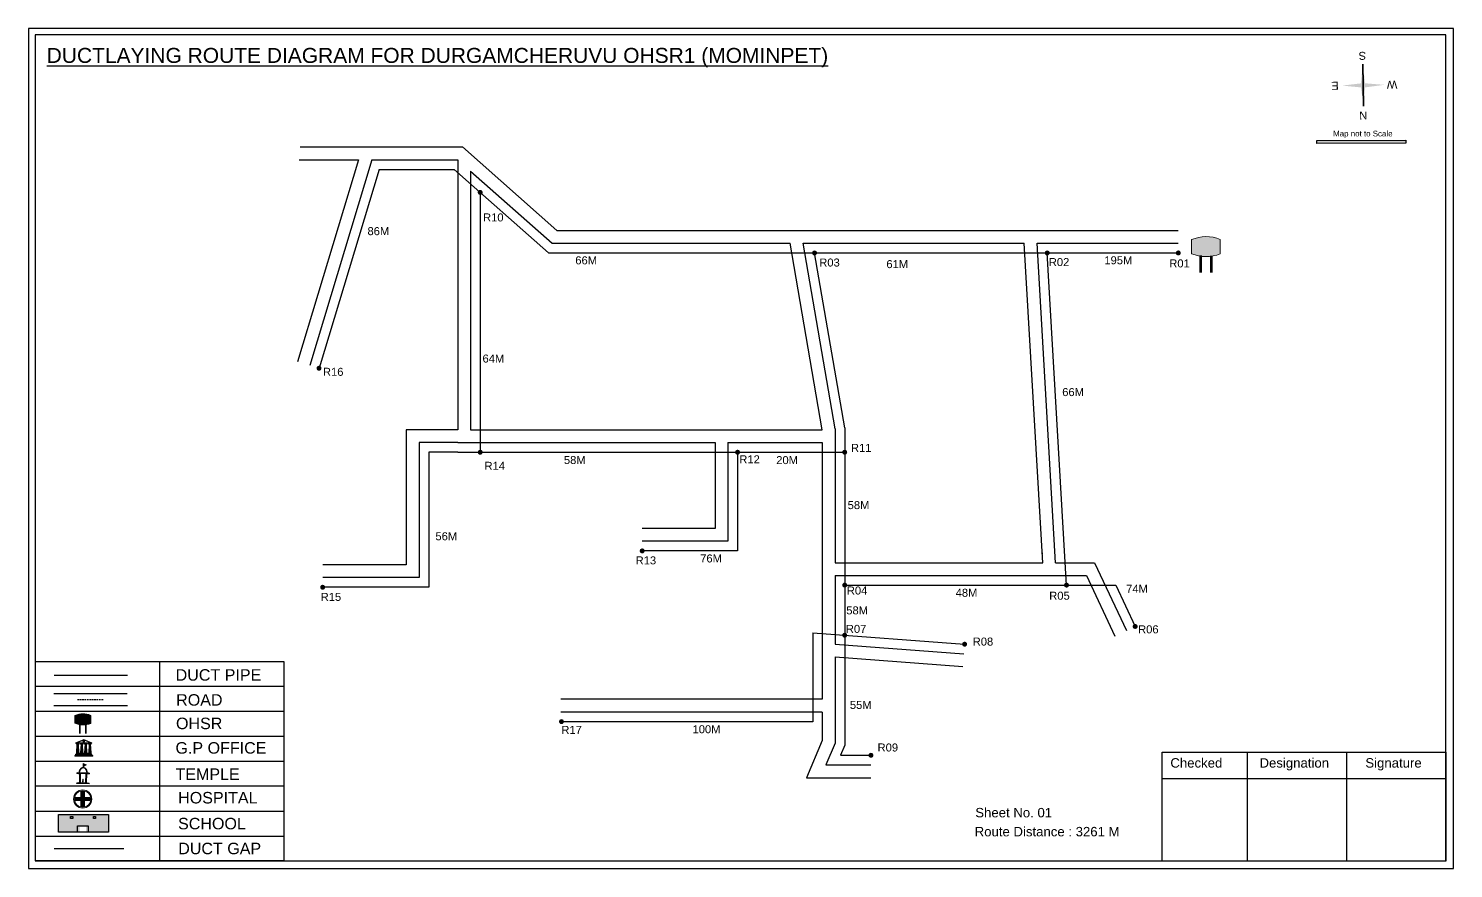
# Model space of a CAD drawing. Header units: inches. Extents: x 1512 to 7627, y 399 to 2397.
# Drawn here: x 3668 to 4558, y 1873 to 2397 of the extents above; entities that cross this region are included whole.
import ezdxf

# ---------------------------------------------------------------- set-up
doc = ezdxf.new("R2010")
doc.units = ezdxf.units.IN
doc.header["$MEASUREMENT"] = 0
doc.linetypes.add('DASHEDX2', pattern=[1.5, 1, -0.5])
for name, color, linetype in [('LANDMARK', 7, 'Continuous'), ('OHT', 7, 'Continuous'), ('pipe', 5, 'Continuous')]:
    doc.layers.add(name, color=color, linetype=linetype)
doc.styles.get("Standard").update_dxf_attribs({"font": 'arial.ttf'})

# ---------------------------------------------------------------- blocks, each defined once
blk = doc.blocks.new('OHT')
at = {"linetype": 'Continuous', "lineweight": 0, "true_color": 0x0ffffc}
blk.add_hatch(color=4, dxfattribs=at).paths.add_polyline_path([(0.012, 1), (0, 1, 0.101323), (-0.4, 0.916), (-0.4, 0.525, 0.194075), (0.399, 0.521), (0.399, 0.921, 0.097877)])
at = {"color": 4, "linetype": 'Continuous', "lineweight": 0, "true_color": 0x0ffffc, "flags": 128}
for points in [[(-0.4, 0.525), (-0.4, 0.916)], [(0.399, 0.521), (0.399, 0.921)]]:
    blk.add_lwpolyline(points, dxfattribs=at)
at = {"color": 4, "linetype": 'Continuous', "lineweight": 0, "true_color": 0x0ffffc, "const_width": 0.075, "flags": 128}
for points in [[(-0.15, 0), (-0.15, 0.475)], [(0.15, 0), (0.15, 0.473)]]:
    blk.add_lwpolyline(points, dxfattribs=at)
at = {"color": 4, "linetype": 'Continuous', "lineweight": 0, "true_color": 0x0ffffc}
for centre, radius, start, end in [((0.006, -0.019), 1.019, 67.3109, 113.4711), ((0.004, 1.513), 1.068, 247.7682, 291.7007)]:
    blk.add_arc(centre, radius, start, end, dxfattribs=at)
blk = doc.blocks.new('Government_Office')
at = {"linetype": 'Continuous', "lineweight": 0, "true_color": 0xff0000}
h = blk.add_hatch(color=1, dxfattribs=at)
h.paths.add_polyline_path([(0.44, 0.72), (0.45, 0.75), (0, 0.93), (-0.45, 0.75), (-0.44, 0.72)])
h.paths.add_polyline_path([(0.355, 0.75), (-0.355, 0.75), (0, 0.9)], flags=16)
h.paths.add_polyline_path([(0, 0.778, -1), (0, 0.872, -1)], flags=0)
h = blk.add_hatch(color=1, dxfattribs=at)
edge = h.paths.add_edge_path()
edge.add_arc((0, 0.825), 0.0467, 90, 270)
edge.add_arc((0, 0.825), 0.0467, 270, 450)
for points in [[(-0.5, 0.05), (0.5, 0.05), (0.5, 0), (-0.5, 0)], [(-0.45, 0.075), (-0.45, 0.12), (0.45, 0.12), (0.45, 0.075)], [(-0.4, 0.14), (-0.4, 0.18), (0.4, 0.18), (0.4, 0.14)]]:
    blk.add_hatch(color=1, dxfattribs=at).paths.add_polyline_path(points)
h = blk.add_hatch(color=1, dxfattribs=at)
edge = h.paths.add_edge_path()
edge.add_line((-0.27, 0.195), (-0.295, 0.675))
edge.add_line((-0.295, 0.675), (-0.29, 0.675))
edge.add_arc((-0.278, 0.688), 0.0176, 225.30401, 441.56588)
edge.add_line((-0.275, 0.705), (-0.395, 0.705))
edge.add_arc((-0.392, 0.688), 0.0176, 98.43412, 314.69599)
edge.add_line((-0.38, 0.675), (-0.375, 0.675))
edge.add_line((-0.375, 0.675), (-0.4, 0.195))
edge.add_line((-0.4, 0.195), (-0.27, 0.195))
h = blk.add_hatch(color=1, dxfattribs=at)
edge = h.paths.add_edge_path()
edge.add_line((-0.047, 0.195), (-0.072, 0.675))
edge.add_line((-0.072, 0.675), (-0.067, 0.675))
edge.add_arc((-0.054, 0.688), 0.0176, 225.30401, 441.56588)
edge.add_line((-0.052, 0.705), (-0.172, 0.705))
edge.add_arc((-0.169, 0.688), 0.0176, 98.43412, 314.69599)
edge.add_line((-0.157, 0.675), (-0.152, 0.675))
edge.add_line((-0.152, 0.675), (-0.177, 0.195))
edge.add_line((-0.177, 0.195), (-0.047, 0.195))
h = blk.add_hatch(color=1, dxfattribs=at)
edge = h.paths.add_edge_path()
edge.add_line((0.177, 0.195), (0.152, 0.675))
edge.add_line((0.152, 0.675), (0.157, 0.675))
edge.add_arc((0.169, 0.688), 0.0176, 225.30401, 441.56588)
edge.add_line((0.172, 0.705), (0.052, 0.705))
edge.add_arc((0.054, 0.688), 0.0176, 98.43412, 314.69599)
edge.add_line((0.067, 0.675), (0.072, 0.675))
edge.add_line((0.072, 0.675), (0.047, 0.195))
edge.add_line((0.047, 0.195), (0.177, 0.195))
h = blk.add_hatch(color=1, dxfattribs=at)
edge = h.paths.add_edge_path()
edge.add_line((0.4, 0.195), (0.375, 0.675))
edge.add_line((0.375, 0.675), (0.38, 0.675))
edge.add_arc((0.392, 0.688), 0.0176, 225.30401, 441.56588)
edge.add_line((0.395, 0.705), (0.275, 0.705))
edge.add_arc((0.278, 0.688), 0.0176, 98.43412, 314.69599)
edge.add_line((0.29, 0.675), (0.295, 0.675))
edge.add_line((0.295, 0.675), (0.27, 0.195))
edge.add_line((0.27, 0.195), (0.4, 0.195))
at = {"color": 1, "linetype": 'Continuous', "lineweight": 0, "true_color": 0xff0000, "flags": 128}
for points in [[(-0.45, 0.75), (-0.44, 0.72), (0.44, 0.72), (0.45, 0.75), (0, 0.93)], [(-0.355, 0.75), (0.355, 0.75), (0, 0.9)], [(-0.5, 0.05), (0.5, 0.05), (0.5, 0), (-0.5, 0)], [(-0.45, 0.075), (-0.45, 0.12), (0.45, 0.12), (0.45, 0.075)], [(-0.4, 0.14), (-0.4, 0.18), (0.4, 0.18), (0.4, 0.14)]]:
    blk.add_lwpolyline(points, close=True, dxfattribs=at)
for points in [[(0, 0.872, 1), (0, 0.778, 1)], [(-0.27, 0.195), (-0.295, 0.675), (-0.29, 0.675, 1.379694), (-0.275, 0.705), (-0.395, 0.705, 1.379694), (-0.38, 0.675), (-0.375, 0.675), (-0.4, 0.195)], [(-0.047, 0.195), (-0.072, 0.675), (-0.067, 0.675, 1.379694), (-0.052, 0.705), (-0.172, 0.705, 1.379694), (-0.157, 0.675), (-0.152, 0.675), (-0.177, 0.195)], [(0.177, 0.195), (0.152, 0.675), (0.157, 0.675, 1.379694), (0.172, 0.705), (0.052, 0.705, 1.379694), (0.067, 0.675), (0.072, 0.675), (0.047, 0.195)], [(0.4, 0.195), (0.375, 0.675), (0.38, 0.675, 1.379694), (0.395, 0.705), (0.275, 0.705, 1.379694), (0.29, 0.675), (0.295, 0.675), (0.27, 0.195)]]:
    blk.add_lwpolyline(points, format="xyb", close=True, dxfattribs=at)
blk = doc.blocks.new('Temple')
at = {"linetype": 'Continuous', "lineweight": 0, "true_color": 0xff0000}
h = blk.add_hatch(color=1, dxfattribs=at)
edge = h.paths.add_edge_path()
edge.add_line((0.175, 0.49), (0.225, 0.49))
edge.add_line((0.225, 0.49), (0.225, 0.497))
edge.add_line((0.225, 0.497), (0.307, 0.497))
edge.add_line((0.307, 0.497), (0.307, 0.533))
edge.add_line((0.307, 0.533), (0.257, 0.533))
edge.add_line((0.257, 0.533), (0.257, 0.54))
edge.add_line((0.257, 0.54), (0.2, 0.54))
edge.add_spline(control_points=[(0.2, 0.54), (0.2, 0.589), (0.19, 0.638), (0.142, 0.743), (0.092, 0.79), (0.027, 0.805), (0.02, 0.806), (0.012, 0.806)], knot_values=[4.712389, 4.712389, 4.712389, 4.712389, 5.278166, 5.278166, 6.117402, 6.117402, 6.223801, 6.223801, 6.223801, 6.223801], degree=3, periodic=0)
edge.add_line((0.012, 0.806), (0.012, 0.79))
edge.add_line((0.012, 0.79), (-0.012, 0.79))
edge.add_line((-0.012, 0.79), (-0.012, 0.806))
edge.add_spline(control_points=[(-0.012, 0.806), (-0.055, 0.802), (-0.096, 0.781), (-0.171, 0.699), (-0.197, 0.628), (-0.2, 0.55), (-0.2, 0.545), (-0.2, 0.54)], knot_values=[6.343965, 6.343965, 6.343965, 6.343965, 6.956638, 6.956638, 7.795874, 7.795874, 7.853982, 7.853982, 7.853982, 7.853982], degree=3, periodic=0)
edge.add_line((-0.2, 0.54), (-0.257, 0.54))
edge.add_line((-0.257, 0.54), (-0.257, 0.533))
edge.add_line((-0.257, 0.533), (-0.307, 0.533))
edge.add_line((-0.307, 0.533), (-0.307, 0.497))
edge.add_line((-0.307, 0.497), (-0.225, 0.497))
edge.add_line((-0.225, 0.497), (-0.225, 0.49))
edge.add_line((-0.225, 0.49), (-0.175, 0.49))
edge.add_line((-0.175, 0.49), (-0.175, 0.07))
edge.add_arc((-0.205, 0.07), 0.03, -90, 0, ccw=False)
edge.add_line((-0.205, 0.04), (-0.257, 0.04))
edge.add_line((-0.257, 0.04), (-0.257, 0.033))
edge.add_line((-0.257, 0.033), (-0.307, 0.033))
edge.add_line((-0.307, 0.033), (-0.307, 0))
edge.add_line((-0.307, 0), (0.307, 0))
edge.add_line((0.307, 0), (0.307, 0.033))
edge.add_line((0.307, 0.033), (0.257, 0.033))
edge.add_line((0.257, 0.033), (0.257, 0.04))
edge.add_line((0.257, 0.04), (0.205, 0.04))
edge.add_arc((0.205, 0.07), 0.03, 180, 270, ccw=False)
edge.add_line((0.175, 0.07), (0.175, 0.49))
h.paths.add_polyline_path([(0.125, 0.07, -0.414214), (0.095, 0.04), (0.05, 0.04), (0.05, 0.033), (-0.05, 0.033), (-0.05, 0.04), (-0.095, 0.04, -0.414214), (-0.125, 0.07), (-0.125, 0.497), (0.125, 0.497)], flags=16)
edge = h.paths.add_edge_path(flags=16)
edge.add_ellipse((0, 0.54), major_axis=(0, 0.242), ratio=0.722808, start_angle=270, end_angle=450, ccw=False)
edge.add_line((0.175, 0.54), (-0.175, 0.54))
h.paths.add_polyline_path([(0.012, 0.23), (0.012, 0.07), (-0.012, 0.07), (-0.012, 0.23)], flags=0)
h = blk.add_hatch(color=1, dxfattribs=at)
edge = h.paths.add_edge_path()
edge.add_line((0.012, 0.857), (0, 0.85))
edge.add_line((0, 0.85), (-0.003, 0.925))
edge.add_line((-0.003, 0.925), (-0.012, 0.925))
edge.add_line((-0.012, 0.925), (-0.012, 0.806))
edge.add_spline(control_points=[(-0.012, 0.806), (-0.004, 0.807), (0.004, 0.807), (0.012, 0.806)], knot_values=[6.223801, 6.223801, 6.223801, 6.223801, 6.343965, 6.343965, 6.343965, 6.343965], degree=3, periodic=0)
edge.add_line((0.012, 0.806), (0.012, 0.857))
h = blk.add_hatch(color=1, dxfattribs=at)
edge = h.paths.add_edge_path()
edge.add_line((0.012, 0.79), (0.012, 0.806))
edge.add_spline(control_points=[(0.012, 0.806), (0.004, 0.807), (-0.004, 0.807), (-0.012, 0.806)], knot_values=[6.223801, 6.223801, 6.223801, 6.223801, 6.343965, 6.343965, 6.343965, 6.343965], degree=3, periodic=0)
edge.add_line((-0.012, 0.806), (-0.012, 0.79))
edge.add_line((-0.012, 0.79), (0.012, 0.79))
at = {"linetype": 'Continuous', "lineweight": 0, "true_color": 0xe66000}
blk.add_hatch(color=32, dxfattribs=at).paths.add_polyline_path([(-0.006, 1), (0.147, 0.931), (0, 0.85)])
at = {"color": 1, "linetype": 'Continuous', "lineweight": 0, "true_color": 0xff0000, "flags": 128}
for points in [[(0.012, 0.925), (-0.012, 0.925), (-0.012, 0.79), (0.012, 0.79)], [(0.012, 0.23), (-0.012, 0.23), (-0.012, 0.07), (0.012, 0.07)]]:
    blk.add_lwpolyline(points, close=True, dxfattribs=at)
at = {"color": 32, "linetype": 'Continuous', "lineweight": 0, "true_color": 0xe66000, "flags": 128}
blk.add_lwpolyline([(-0.006, 1), (0.147, 0.931), (0, 0.85), (-0.006, 1)], dxfattribs=at)
at = {"color": 1, "linetype": 'Continuous', "lineweight": 0, "true_color": 0xff0000, "flags": 128}
blk.add_lwpolyline([(0.2, 0.54), (0.257, 0.54), (0.257, 0.533), (0.307, 0.533), (0.307, 0.497), (0.225, 0.497), (0.225, 0.49), (0.175, 0.49), (0.175, 0.07, 0.414214), (0.205, 0.04), (0.257, 0.04), (0.257, 0.033), (0.307, 0.033), (0.307, 0), (-0.307, 0), (-0.307, 0.033), (-0.257, 0.033), (-0.257, 0.04), (-0.205, 0.04, 0.414214), (-0.175, 0.07), (-0.175, 0.49), (-0.225, 0.49), (-0.225, 0.497), (-0.307, 0.497), (-0.307, 0.533), (-0.257, 0.533), (-0.257, 0.54), (-0.2, 0.54)], format="xyb", dxfattribs=at)
blk.add_lwpolyline([(-0.175, 0.54), (0.175, 0.54)], dxfattribs=at)
blk.add_lwpolyline([(0.125, 0.497), (0.125, 0.07, -0.414214), (0.095, 0.04), (0.05, 0.04), (0.05, 0.033), (-0.05, 0.033), (-0.05, 0.04), (-0.095, 0.04, -0.414214), (-0.125, 0.07), (-0.125, 0.497)], format="xyb", close=True, dxfattribs=at)
at = {"color": 1, "linetype": 'Continuous', "lineweight": 0, "true_color": 0xff0000}
blk.add_ellipse((0, 0.54), major_axis=(0, 0.242), ratio=0.722808, start_param=4.712389, end_param=7.853982, dxfattribs=at)
blk.add_open_spline([(0.2, 0.54), (0.2, 0.589), (0.19, 0.638), (0.142, 0.743), (0.092, 0.79), (-0.023, 0.816), (-0.085, 0.794), (-0.171, 0.699), (-0.197, 0.628), (-0.2, 0.55), (-0.2, 0.545), (-0.2, 0.54)], degree=3, knots=[4.712389, 4.712389, 4.712389, 4.712389, 5.278166, 5.278166, 6.117402, 6.117402, 6.956638, 6.956638, 7.795874, 7.795874, 7.853982, 7.853982, 7.853982, 7.853982], dxfattribs=at)
blk = doc.blocks.new('*U5')
at = {"color": 0, "linetype": 'DASHEDX2', "transparency": 16777216}
blk.add_line((-8.22, 0), (8.01, 0), dxfattribs=at)
blk = doc.blocks.new('Hospital')
at = {"linetype": 'Continuous', "lineweight": 0, "true_color": 0x000000}
h = blk.add_hatch(color=18, dxfattribs=at)
h.paths.add_polyline_path([(-0.5, 0, 1), (0.5, 0, 1)])
h.paths.add_polyline_path([(0.446, 0, -1), (-0.446, 0, -1)], flags=16)
at = {"linetype": 'Continuous', "true_color": 0xff0000}
blk.add_hatch(color=1, dxfattribs=at).paths.add_polyline_path([(-0.394, 0.08), (-0.08, 0.08), (-0.08, 0.394), (0.08, 0.394), (0.08, 0.08), (0.394, 0.08), (0.394, -0.08), (0.08, -0.08), (0.08, -0.394), (-0.08, -0.394), (-0.08, -0.08), (-0.394, -0.08)])
at = {"color": 1, "linetype": 'Continuous', "true_color": 0xff0000, "flags": 128}
blk.add_lwpolyline([(-0.394, 0.08), (-0.08, 0.08), (-0.08, 0.394), (0.08, 0.394), (0.08, 0.08), (0.394, 0.08), (0.394, -0.08), (0.08, -0.08), (0.08, -0.394), (-0.08, -0.394), (-0.08, -0.08), (-0.394, -0.08)], close=True, dxfattribs=at)
at = {"color": 18, "linetype": 'Continuous', "lineweight": 0, "true_color": 0x000000}
for radius in [0.5, 0.446]:
    blk.add_circle((0, 0), radius, dxfattribs=at)

msp = doc.modelspace()

# ---------------------------------------------------------------- hatches: boundary and pattern name
at = {"true_color": 0x0093dd}
h = msp.add_hatch(color=142, dxfattribs=at)
h.dxf.hatch_style = 1
h.paths.add_polyline_path([(4473.07, 2327.19), (4473.08, 2325.34), (4528.58, 2325.47), (4528.58, 2327.31)])
at = {"ltscale": 0.5}
h = msp.add_hatch(color=5, dxfattribs=at)
h.dxf.hatch_style = 1
h.paths.add_polyline_path([(3952.01, 2294.71, 1), (3948.89, 2294.71, 1)])
h = msp.add_hatch(color=5, dxfattribs=at)
h.dxf.hatch_style = 1
h.paths.add_polyline_path([(4160.87, 2256.93, 1), (4157.76, 2256.93, 1)])
h = msp.add_hatch(color=5, dxfattribs=at)
h.dxf.hatch_style = 1
h.paths.add_polyline_path([(4306.2, 2256.93, 1), (4303.08, 2256.93, 1)])
h = msp.add_hatch(color=5, dxfattribs=at)
h.dxf.hatch_style = 1
h.paths.add_polyline_path([(4388.08, 2256.93, 1), (4384.96, 2256.93, 1)])
h = msp.add_hatch(color=5, dxfattribs=at)
h.dxf.hatch_style = 1
h.paths.add_polyline_path([(3851.33, 2184.91, 1), (3848.21, 2184.91, 1)])
h = msp.add_hatch(color=5, dxfattribs=at)
h.dxf.hatch_style = 1
h.paths.add_polyline_path([(3952.01, 2132.49, 1), (3948.89, 2132.49, 1)])
h = msp.add_hatch(color=5, dxfattribs=at)
h.dxf.hatch_style = 1
h.paths.add_polyline_path([(4112.79, 2132.49, 1), (4109.67, 2132.49, 1)])
h = msp.add_hatch(color=5, dxfattribs=at)
h.dxf.hatch_style = 1
h.paths.add_polyline_path([(4179.72, 2132.49, 1), (4176.61, 2132.49, 1)])
h = msp.add_hatch(color=5, dxfattribs=at)
h.dxf.hatch_style = 1
h.paths.add_polyline_path([(4053.21, 2070.89, 1), (4050.09, 2070.89, 1)])
h = msp.add_hatch(color=5, dxfattribs=at)
h.dxf.hatch_style = 1
h.paths.add_polyline_path([(3853.62, 2048.17, 1), (3850.51, 2048.17, 1)])
h = msp.add_hatch(color=5, dxfattribs=at)
h.dxf.hatch_style = 1
h.paths.add_polyline_path([(4179.72, 2049.51, 1), (4176.61, 2049.51, 1)])
h = msp.add_hatch(color=5, dxfattribs=at)
h.dxf.hatch_style = 1
h.paths.add_polyline_path([(4318.26, 2049.51, 1), (4315.15, 2049.51, 1)])
h = msp.add_hatch(color=5, dxfattribs=at)
h.dxf.hatch_style = 1
h.paths.add_polyline_path([(4361.15, 2023.69, 1), (4358.04, 2023.69, 1)])
h = msp.add_hatch(color=5, dxfattribs=at)
h.dxf.hatch_style = 1
h.paths.add_polyline_path([(4179.72, 2018.22, 1), (4176.61, 2018.22, 1)])
h = msp.add_hatch(color=5, dxfattribs=at)
h.dxf.hatch_style = 1
h.paths.add_polyline_path([(4254.62, 2012.63, 1), (4251.5, 2012.63, 1)])
h = msp.add_hatch(color=5, dxfattribs=at)
h.dxf.hatch_style = 1
h.paths.add_polyline_path([(4002.8, 1964.28, 1), (3999.68, 1964.28, 1)])
h = msp.add_hatch(color=5, dxfattribs=at)
h.dxf.hatch_style = 1
h.paths.add_polyline_path([(4196.11, 1943.25, 1), (4192.99, 1943.25, 1)])
at = {"true_color": 0xc8c92d}
h = msp.add_hatch(color=52, dxfattribs=at)
h.dxf.hatch_style = 1
h.paths.add_polyline_path([(3693.26, 1906.25), (3687.1, 1906.25), (3687.1, 1895.17), (3693.26, 1895.17)])
h.paths.add_polyline_path([(3718.11, 1906.25), (3711.95, 1906.25), (3711.95, 1895.17), (3718.11, 1895.17)])
at = {"true_color": 0x293189}
h = msp.add_hatch(color=177, dxfattribs=at)
h.dxf.hatch_style = 1
h.paths.add_polyline_path([(3711.95, 1906.25), (3693.26, 1906.25), (3693.26, 1895.17), (3700.27, 1895.17), (3700.27, 1898.8), (3704.13, 1898.8), (3704.13, 1895.17), (3711.95, 1895.17)])
h.paths.add_polyline_path([(3695.93, 1903.78), (3694.56, 1903.78), (3694.56, 1905.05), (3695.93, 1905.05)], flags=16)
h.paths.add_polyline_path([(3708.81, 1903.78), (3708.81, 1905.05), (3710.18, 1905.05), (3710.18, 1903.78)], flags=16)

# ---------------------------------------------------------------- linework, layer by layer
for p, q in [((4501.78, 2374.81), (4502.25, 2348.51)), ((4502.25, 2348.51), (4501.78, 2374.81)), ((4501.78, 2374.81), (4502.25, 2348.51)), ((4502.01, 2361.68), (4501.78, 2374.81)), ((3874.52, 2315.13), (3836.37, 2188.96)), ((3837.33, 2315.13), (3874.52, 2315.13)), ((3837.98, 2323.13), (3939.49, 2323.13)), ((3882.87, 2315.13), (3844.03, 2186.64)), ((3882.87, 2315.13), (3936.45, 2315.13)), ((3936.45, 2315.13), (3936.45, 2146.49)), ((3939.49, 2323.13), (3998.42, 2270.93)), ((3944.45, 2308.04), (3995.39, 2262.93)), ((3944.45, 2308.04), (3944.45, 2146.49)), ((3998.42, 2270.93), (4386.52, 2270.93)), ((3995.39, 2262.93), (4144.07, 2262.93)), ((4164.16, 2146.49), (4144.07, 2262.93)), ((4152.19, 2262.93), (4290.27, 2262.93)), ((4172.16, 2147.18), (4152.19, 2262.93)), ((4301.87, 2063.51), (4290.27, 2262.93)), ((4298.28, 2262.93), (4386.52, 2262.93)), ((4309.88, 2063.51), (4298.28, 2262.93)), ((3936.45, 2146.49), (3904.3, 2146.49)), ((3904.3, 2146.49), (3904.3, 2062.17)), ((3944.45, 2146.49), (4164.16, 2146.49)), ((4172.16, 2147.18), (4172.16, 2063.51)), ((3936.45, 2138.49), (3912.3, 2138.49)), ((3912.3, 2138.49), (3912.3, 2054.17)), ((3936.45, 2138.49), (4097.23, 2138.49)), ((4097.23, 2138.49), (4097.23, 2084.89)), ((4105.23, 2138.49), (4164.16, 2138.49)), ((4105.23, 2138.49), (4105.23, 2076.89)), ((4164.16, 2138.49), (4164.16, 2012.65)), ((4097.23, 2084.89), (4051.65, 2084.89)), ((4105.23, 2076.89), (4051.65, 2076.89)), ((4301.52, 2069.51), (4301.87, 2069.51)), ((3904.3, 2062.17), (3852.07, 2062.17)), ((4172.16, 2063.51), (4301.87, 2063.51)), ((4309.88, 2063.51), (4334.28, 2063.51)), ((4334.28, 2063.51), (4354.16, 2021.14)), ((3912.3, 2054.17), (3852.07, 2054.17)), ((4172.16, 2055.51), (4172.16, 2012.65)), ((4172.16, 2055.51), (4329.19, 2055.51)), ((4329.19, 2055.51), (4346.92, 2017.74)), ((4164.16, 2012.65), (4164.16, 1978.23)), ((4172.16, 2012.65), (4252.62, 2006.64)), ((4172.16, 2004.63), (4172.16, 1950.8)), ((4172.16, 2004.63), (4252.02, 1998.67)), ((3672.42, 2001.69), (3672.42, 1878.48)), ((3750.18, 2001.69), (3750.18, 1877.27)), ((3827.95, 1986.14), (3672.42, 1986.14)), ((3684.07, 1981.84), (3729.96, 1981.84)), ((4164.16, 1978.23), (4000.75, 1978.23)), ((3827.95, 1970.58), (3672.42, 1970.58)), ((3684.07, 1974.32), (3730.19, 1974.32)), ((4164.16, 1970.23), (4000.75, 1970.23)), ((4164.16, 1970.23), (4164.16, 1952.43)), ((3827.95, 1955.03), (3672.42, 1955.03)), ((4164.16, 1952.43), (4154.37, 1929.25)), ((4172.16, 1950.8), (4166.43, 1937.25)), ((3827.95, 1939.48), (3672.42, 1939.48)), ((4166.43, 1937.25), (4194.55, 1937.25)), ((3827.95, 1923.92), (3672.42, 1923.92)), ((4154.37, 1929.25), (4194.55, 1929.25)), ((3672.42, 1908.37), (3827.95, 1908.37)), ((3672.42, 1892.82), (3827.95, 1892.82)), ((3672.41, 1878.24), (3672.41, 1877.28)), ((3672.42, 1878.48), (3672.42, 1877.27)), ((3827.95, 1877.27), (3672.42, 1877.27))]:
    msp.add_line(p, q)
at = {"color": 1}
msp.add_line((4502.25, 2348.51), (4502.01, 2361.67), dxfattribs=at)
at = {"color": 242, "true_color": 0xcd2027}
for p, q in [((4429.48, 1945.11), (4429.48, 1877.22)), ((4491.68, 1945.11), (4491.68, 1877.22)), ((4376.51, 1928.67), (4553.74, 1928.67))]:
    msp.add_line(p, q, dxfattribs=at)
for points in [[(3668.3, 2397.07), (3668.3, 1872.57), (4558.44, 1872.57), (4558.44, 2397.07)], [(3672.41, 2393.05), (3672.41, 1877.28), (4553.74, 1877.28), (4553.74, 2393.05)], [(3718.18, 1906.25), (3718.18, 1895.17), (3687.1, 1895.17), (3687.1, 1906.25)], [(3695.93, 1905.05), (3695.93, 1903.78), (3694.56, 1903.78), (3694.56, 1905.05)], [(3708.81, 1903.78), (3708.81, 1905.05), (3710.18, 1905.05), (3710.18, 1903.78)]]:
    msp.add_lwpolyline(points, close=True)
at = {"color": 142, "true_color": 0x0093dd}
msp.add_lwpolyline([(4528.59, 2325.47), (4473.08, 2325.34), (4473.07, 2327.19), (4528.58, 2327.31), (4528.58, 2325.47)], dxfattribs=at)
for points in [[(3827.95, 1877.27), (3827.95, 2001.69), (3672.42, 2001.69)], [(3698.94, 1895.17), (3698.94, 1899.27), (3705.47, 1899.27), (3705.47, 1895.17)]]:
    msp.add_lwpolyline(points)
at = {"color": 242, "true_color": 0xcd2027}
msp.add_lwpolyline([(4553.74, 1877.22), (4376.51, 1877.22), (4376.51, 1945.11), (4553.74, 1945.11)], close=True, dxfattribs=at)
for points in [[(4503.31, 2361.69), (4500.49, 2361.64), (4501.78, 2374.81)], [(4503.31, 2361.69), (4500.49, 2361.64), (4501.78, 2374.81)], [(4501.98, 2362.96), (4502.03, 2360.14), (4488.87, 2361.43)], [(4501.98, 2362.96), (4502.03, 2360.14), (4488.87, 2361.43)], [(4501.98, 2362.96), (4502.03, 2360.14), (4515.16, 2361.89)], [(4501.98, 2362.96), (4502.03, 2360.14), (4515.16, 2361.89)]]:
    msp.add_solid(points)
at = {"color": 1}
msp.add_solid([(4503.32, 2361.69), (4500.49, 2361.64), (4502.25, 2348.51)], dxfattribs=at)
msp.add_solid([(4503.32, 2361.69), (4500.49, 2361.64), (4502.25, 2348.51)], dxfattribs=at)
at = {"layer": 'OHT', "color": 5}
msp.add_line((3684.24, 1993.22), (3730.13, 1993.22), dxfattribs=at)
at = {"layer": 'OHT', "color": 1}
msp.add_line((3684.24, 1885.04), (3727.84, 1885.04), dxfattribs=at)
at = {"layer": 'pipe'}
for p, q in [((3887.33, 2309.13), (3849.77, 2184.91)), ((3887.33, 2309.13), (3934.18, 2309.13)), ((3934.18, 2309.13), (3993.11, 2256.93)), ((3950.45, 2294.71), (3950.45, 2132.49)), ((3993.11, 2256.93), (4144.07, 2256.93)), ((3993.11, 2256.93), (4290.27, 2256.93)), ((4159.31, 2256.93), (4386.52, 2256.93)), ((4178.16, 2147.69), (4159.31, 2256.93)), ((4316.71, 2049.51), (4304.64, 2256.93)), ((4178.16, 2147.69), (4178.16, 2063.51)), ((3936.45, 2132.49), (3918.3, 2132.49)), ((3918.3, 2132.49), (3918.3, 2048.17)), ((3936.45, 2132.49), (4097.23, 2132.49)), ((4097.23, 2132.49), (4178.16, 2132.49)), ((4111.23, 2132.49), (4111.23, 2070.89)), ((4111.23, 2070.89), (4051.65, 2070.89)), ((4178.16, 2063.51), (4178.16, 2012.65)), ((3918.3, 2048.17), (3852.07, 2048.17)), ((4178.16, 2049.51), (4347.48, 2049.51)), ((4347.48, 2049.51), (4359.6, 2023.69)), ((4158.16, 2019.71), (4158.16, 2012.65)), ((4158.16, 2019.71), (4253.06, 2012.63)), ((4158.16, 2012.65), (4158.16, 1964.23)), ((4178.16, 2012.65), (4178.16, 1949.59)), ((4158.16, 1964.23), (4000.75, 1964.23)), ((4178.16, 1949.59), (4175.48, 1943.25)), ((4175.48, 1943.25), (4194.55, 1943.25))]:
    msp.add_line(p, q, dxfattribs=at)

# ---------------------------------------------------------------- block references
at = {"linetype": 'DASHEDX2'}
msp.add_blockref('*U5', (3707.07, 1978.08), dxfattribs=at)
at = {"layer": 'LANDMARK'}
for name, p, xscale, yscale, zscale in [('Government_Office', (3702.83, 1942.62), 11.32114773247135, 11.32114773247135, 11.32114773247135), ('Hospital', (3702.15, 1915.96), 11.41772014427468, 11.41772014427468, 11.41772014427468)]:
    msp.add_blockref(name, p, dxfattribs=dict(at, xscale=xscale, yscale=yscale, zscale=zscale))
at = {"layer": 'LANDMARK', "xscale": 12.62452535729322, "yscale": 12.62452535729322, "zscale": 12.62452535729322, "rotation": 358.3713438591284}
msp.add_blockref('Temple', (3702.26, 1925.5), dxfattribs=at)
at = {"layer": 'OHT'}
for p, xscale, yscale, zscale in [((4403.81, 2244.7), 22.41341502807723, 22.41341502807723, 22.41341502807723), ((3702.24, 1956.72), 12.45189723782068, 12.45189723782068, 12.45189723782068)]:
    msp.add_blockref('OHT', p, dxfattribs=dict(at, xscale=xscale, yscale=yscale, zscale=zscale))

# ---------------------------------------------------------------- texts
at = {"color": 242, "true_color": 0xcd2027}
msp.add_text('%%UDUCTLAYING ROUTE DIAGRAM FOR DURGAMCHERUVU OHSR1 (MOMINPET)', height=9.375, dxfattribs=at).set_placement((3679.66, 2375.58))
for s, p in [('S', (4503.8, 2382.53)), ('E', (4486.7, 2363.83)), ('W', (4523.29, 2364.48)), ('N', (4504.54, 2345.25))]:
    msp.add_text(s, height=4.95, rotation=181.00631).set_placement(p)
for s, height, p in [('Map not to Scale', 3.5424, (4483.25, 2329.69)), ('R10', 5, (3952.24, 2276.6)), ('86M', 5, (3880.05, 2268.03)), ('66M', 5, (4009.86, 2249.8)), ('R03', 5, (4162.26, 2248.44)), ('61M', 5, (4204.19, 2247.45)), ('R02', 5, (4305.64, 2248.73)), ('195M', 5, (4340.35, 2249.85)), ('R01', 5, (4380.9, 2247.9)), ('64M', 5, (3951.9, 2188.47)), ('R16', 5, (3852.23, 2180.2)), ('66M', 5, (4314.03, 2167.55)), ('R11', 5, (4182.06, 2132.72)), ('58M', 5, (4002.74, 2125.13)), ('R12', 5, (4112.32, 2125.54)), ('20M', 5, (4135.37, 2125.07)), ('R14', 5, (3953.16, 2121.5)), ('58M', 5, (4180, 2096.97)), ('56M', 5, (3922.49, 2077.51)), ('R13', 5, (4047.55, 2062.45)), ('76M', 5, (4087.88, 2063.67)), ('R04', 5, (4179.48, 2043.65)), ('74M', 5, (4353.95, 2044.71)), ('R15', 5, (3850.8, 2039.66)), ('48M', 5, (4247.45, 2042.23)), ('R05', 5, (4305.91, 2040.4)), ('58M', 5, (4179.13, 2031.24)), ('R07', 5, (4178.87, 2019.68)), ('R06', 5, (4361.41, 2019.4)), ('R08', 5, (4258.1, 2011.76)), ('DUCT PIPE', 7.178, (3760.22, 1989.85)), ('ROAD ', 7.178, (3760.53, 1974.24)), ('55M', 5, (4181.39, 1972.2)), ('OHSR', 7.178, (3760.44, 1959.57)), ('R17', 5, (4001.15, 1956.6)), ('100M', 5, (4083.09, 1957.02)), ('G.P OFFICE', 7.178, (3760.11, 1944.28)), ('R09', 5, (4198.69, 1945.63)), ('Checked', 5.886, (4381.59, 1935.57)), ('Designation', 5.886, (4437.28, 1935.57)), ('Signature', 5.886, (4503.38, 1935.57)), ('TEMPLE', 7.178, (3760.11, 1927.87)), ('HOSPITAL', 7.178, (3761.78, 1913.18)), ('Sheet No. 01', 5.886, (4259.72, 1904.51)), ('SCHOOL', 7.178, (3761.73, 1897.02)), ('Route Distance : 3261 M', 5.886, (4259.35, 1892.64)), ('DUCT GAP', 7.178, (3761.83, 1881.47))]:
    msp.add_text(s, height=height).set_placement(p)

doc.saveas('drawing.dxf')
